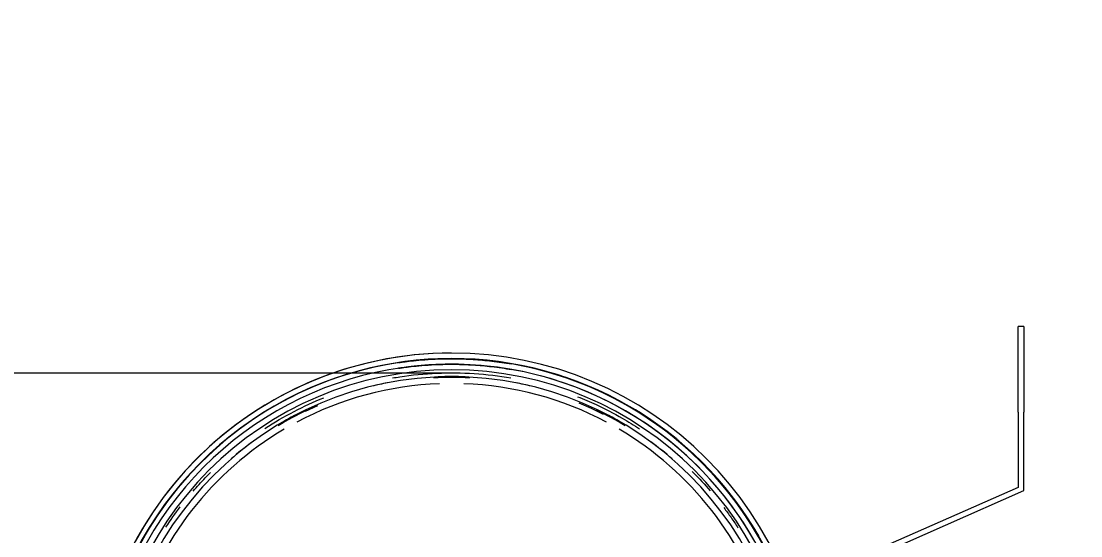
# Model space of a CAD drawing. Header units: millimetres. Extents: x 175047 to 362619, y -19363 to 158900.
# Drawn here: x 180716.2 to 180870.5, y 152787.6 to 152862.5 of the extents above; entities that cross this region are included whole.
import ezdxf

# ---------------------------------------------------------------- set-up
doc = ezdxf.new("R2010")
doc.units = ezdxf.units.MM
doc.linetypes.add('1_Čerchovaná 1_0mm', pattern=[2.4, 1.2, -0.6, 0, -0.6])
doc.layers.add('A-ANNO-DIMS', color=7, linetype='Continuous', lineweight=9)
doc.layers.add('A-ANNO-DIMS-150', color=7, linetype='Continuous', lineweight=9)
doc.layers.add('A-GENM-1', color=251, linetype='Continuous', lineweight=9, true_color=0x646464)
doc.layers.add('A-GENM-2', color=251, linetype='1_Čerchovaná 1_0mm', lineweight=9, true_color=0x646464)
doc.styles.add('Arial', font='arial.ttf', dxfattribs={"width": 0.7, "height": 300})
doc.dimstyles.new('Vnitřní_-_průhledné_1', dxfattribs={"dimscale": 304.8, "dimtxt": 306.07782, "dimasz": 0.639764, "dimexe": 0.492126, "dimexo": 0.0625, "dimgap": 0.098425, "dimtad": 1, "dimdec": 0, "dimrnd": 5, "dimzin": 0, "dimdsep": 46, "dimtxsty": 'Arial', "dimblk1": 'OBLIQUE', "dimblk2": 'OBLIQUE', "dimsah": 1, "dimcen": 0.09, "dimdle": 0.492126, "dimazin": 0, "dimtfac": 1, "dimtdec": 4, "dimtix": 1, "dimtmove": 0, "dimatfit": 3, "dimfxl": 0.492126, "dimfxlon": 1, "dimtvp": 1, "dimtolj": 1, "dimtzin": 0, "dimarcsym": 2})

# ---------------------------------------------------------------- blocks, each defined once
blk = doc.blocks.new('Construction_Roof-Accessories_Lindab_Round- - Lindab Round Downpipe System 150_100 High Build Polyester 001 Antique White-815879-VÝKOP')
at = {"layer": 'A-GENM-1'}
for p, q in [((180862.18, 152818.08), (180861.38, 152818.08)), ((180861.38, 152805.58), (180861.38, 152818.08)), ((180862.18, 152818.08), (180861.38, 152818.08)), ((180861.38, 152805.58), (180861.38, 152818.08)), ((180862.18, 152818.08), (180862.18, 152805.58)), ((180862.18, 152818.08), (180862.18, 152805.58)), ((180757.61, 152805.73), (180759.38, 152806.55)), ((180861.38, 152805.58), (180861.38, 152794.65)), ((180861.38, 152805.58), (180861.38, 152794.65)), ((180862.18, 152794.18), (180862.18, 152805.58)), ((180862.18, 152794.18), (180862.18, 152805.58)), ((180861.38, 152794.65), (180829.07, 152780.44)), ((180829.44, 152779.73), (180862.18, 152794.18))]:
    blk.add_line(p, q, dxfattribs=at)
at = {"layer": 'A-GENM-1', "flags": 128}
for points in [[(180714.73, 152811.34), (180718.74, 152811.34), (180722.67, 152811.34), (180726.51, 152811.34), (180730.26, 152811.34), (180733.91, 152811.34), (180737.45, 152811.34), (180740.88, 152811.34), (180744.19, 152811.34), (180747.38, 152811.34), (180750.44, 152811.34), (180753.37, 152811.34), (180756.16, 152811.34), (180758.81, 152811.34), (180761.31, 152811.34), (180763.66, 152811.34), (180765.86, 152811.34), (180767.9, 152811.34), (180769.78, 152811.34), (180771.49, 152811.34), (180773.04, 152811.34), (180774.42, 152811.34), (180775.63, 152811.34), (180776.67, 152811.34), (180777.53, 152811.34), (180778.21, 152811.34), (180778.72, 152811.34), (180778.94, 152811.34)], [(180797.41, 152806.96), (180799.2, 152806.18), (180800.96, 152805.33)]]:
    blk.add_lwpolyline(points, dxfattribs=at)
at = {"layer": 'A-GENM-1'}
for centre, radius, start, end in [((180778.88, 152761.78), 52.43, 90, 184.5455), ((180778.88, 152761.78), 52.43, 0, 180), ((180778.88, 152761.78), 51.61, 0, 180), ((180778.8, 152761.78), 51.6, 16.3681, 157.3931), ((180778.8, 152761.78), 51.6, 16.3681, 157.3931), ((180778.88, 152761.78), 51.63, 90, 150), ((180778.88, 152761.78), 52.43, 270, 90), ((180778.88, 152761.78), 51.63, 30, 90), ((180778.88, 152761.78), 50, 0, 180), ((180778.8, 152761.78), 50.8, 16.3681, 157.3931), ((180778.8, 152761.78), 50.8, 16.3681, 157.3931), ((180778.8, 152761.78), 51.6, 21.7567, 80.1575), ((180778.8, 152761.78), 51.6, 21.7567, 80.1575), ((180778.8, 152761.78), 50.8, 22.1204, 80.0009), ((180778.8, 152761.78), 50.8, 22.1204, 80.0009), ((180778.88, 152761.78), 49, 0, 180), ((180778.88, 152761.78), 48.88, 86.9023, 93.0976), ((180778.88, 152761.78), 49, 87.7216, 92.2784), ((180778.88, 152761.78), 48, 92.0959, 117.9864), ((180778.88, 152761.78), 49, 101.0371, 103.7217), ((180778.88, 152761.78), 48, 62.0136, 87.9041), ((180778.88, 152761.78), 49, 76.2783, 78.9629), ((180778.88, 152761.78), 48.88, 115.5179, 121.1484), ((180778.88, 152761.78), 48.88, 58.8514, 64.4825), ((180778.88, 152761.78), 49, 117.5616, 120), ((180778.88, 152761.78), 49, 60, 62.4384), ((180778.88, 152761.78), 48, 120.5528, 163.6067), ((180778.88, 152761.78), 48, 16.3933, 59.4472), ((180778.88, 152761.78), 49, 126.2666, 130.9637), ((180778.88, 152761.78), 49, 49.0363, 53.7334)]:
    blk.add_arc(centre, radius, start, end, dxfattribs=at)
for points, knots in [([(180787.62, 152812.62), (180786.64, 152812.79), (180784.71, 152813.07), (180781.99, 152813.3), (180779.35, 152813.4), (180776.98, 152813.36), (180774.93, 152813.25), (180773.26, 152813.09), (180772.05, 152812.94), (180771.22, 152812.82), (180771.02, 152812.79), (180771.55, 152812.87), (180772.67, 152813.02), (180773.87, 152813.15), (180774.97, 152813.24), (180776.21, 152813.32), (180778, 152813.39), (180781.71, 152813.38), (180785.16, 152813.05), (180787.62, 152812.62)], [0, 0, 0, 0, 0.055556, 0.111111, 0.166667, 0.222222, 0.277778, 0.333333, 0.388889, 0.444444, 0.513889, 0.583333, 0.652778, 0.6875, 0.722222, 0.756944, 0.791667, 0.861111, 1, 1, 1, 1]), ([(180787.62, 152812.62), (180786.64, 152812.79), (180784.71, 152813.07), (180781.99, 152813.3), (180779.35, 152813.4), (180776.98, 152813.36), (180774.93, 152813.25), (180773.26, 152813.09), (180772.05, 152812.94), (180771.22, 152812.82), (180771.02, 152812.79), (180771.55, 152812.87), (180772.67, 152813.02), (180773.87, 152813.15), (180774.97, 152813.24), (180776.21, 152813.32), (180778, 152813.39), (180781.71, 152813.38), (180785.16, 152813.05), (180787.62, 152812.62)], [0, 0, 0, 0, 0.055556, 0.111111, 0.166667, 0.222222, 0.277778, 0.333333, 0.388889, 0.444444, 0.513889, 0.583333, 0.652778, 0.6875, 0.722222, 0.756944, 0.791667, 0.861111, 1, 1, 1, 1]), ([(180787.62, 152811.81), (180786.64, 152811.98), (180784.71, 152812.26), (180781.99, 152812.5), (180779.35, 152812.6), (180776.97, 152812.56), (180774.93, 152812.44), (180773.26, 152812.28), (180772.05, 152812.13), (180771.22, 152812.01), (180771.02, 152811.98), (180771.55, 152812.06), (180772.67, 152812.21), (180773.87, 152812.34), (180774.97, 152812.44), (180776.22, 152812.52), (180778.01, 152812.59), (180781.72, 152812.58), (180785.16, 152812.24), (180787.62, 152811.81)], [0, 0, 0, 0, 0.055556, 0.111111, 0.166667, 0.222222, 0.277778, 0.333333, 0.388889, 0.444444, 0.513889, 0.583333, 0.652778, 0.6875, 0.722222, 0.756944, 0.791667, 0.861111, 1, 1, 1, 1]), ([(180787.62, 152811.81), (180786.64, 152811.98), (180784.71, 152812.26), (180781.99, 152812.5), (180779.35, 152812.6), (180776.97, 152812.56), (180774.93, 152812.44), (180773.26, 152812.28), (180772.05, 152812.13), (180771.22, 152812.01), (180771.02, 152811.98), (180771.55, 152812.06), (180772.67, 152812.21), (180773.87, 152812.34), (180774.97, 152812.44), (180776.22, 152812.52), (180778.01, 152812.59), (180781.72, 152812.58), (180785.16, 152812.24), (180787.62, 152811.81)], [0, 0, 0, 0, 0.055556, 0.111111, 0.166667, 0.222222, 0.277778, 0.333333, 0.388889, 0.444444, 0.513889, 0.583333, 0.652778, 0.6875, 0.722222, 0.756944, 0.791667, 0.861111, 1, 1, 1, 1]), ([(180770.28, 152810.58), (180770.63, 152810.64), (180772.74, 152810.99), (180776.7, 152811.37), (180782.2, 152811.32), (180785.76, 152810.9), (180787.52, 152810.6)], [-0.5555556, -0.5555556, -0.5555556, -0.5555556, -0.5486111, -0.5138889, -0.4791667, -0.4444444, -0.4444444, -0.4444444, -0.4444444]), ([(180751.68, 152803.22), (180753.06, 152804.13), (180755.81, 152805.74), (180758.79, 152807.1), (180760.27, 152807.7)], [-0.68488336, -0.68488336, -0.68488336, -0.68488336, -0.65277778, -0.62237318, -0.62237318, -0.62237318, -0.62237318]), ([(180797.21, 152807.85), (180798.12, 152807.49), (180800.36, 152806.53), (180803.37, 152804.99), (180805.42, 152803.72), (180806.25, 152803.17)], [-0.37981497, -0.37981497, -0.37981497, -0.37981497, -0.36111111, -0.33333333, -0.3141746, -0.3141746, -0.3141746, -0.3141746]), ([(180741.23, 152794.11), (180741.8, 152794.77), (180742.64, 152795.68), (180743.52, 152796.57), (180743.78, 152796.83)], [-0.77392887, -0.77392887, -0.77392887, -0.77392887, -0.75694444, -0.74976799, -0.74976799, -0.74976799, -0.74976799]), ([(180813.9, 152796.96), (180813.95, 152796.91), (180814.87, 152796.01), (180815.74, 152795.07), (180816.53, 152794.16)], [-0.25128068, -0.25128068, -0.25128068, -0.25128068, -0.25, -0.22649128, -0.22649128, -0.22649128, -0.22649128]), ([(180818.51, 152791.71), (180818.87, 152791.23), (180819.57, 152790.26), (180820.24, 152789.27), (180820.57, 152788.76)], [-0.20605355, -0.20605355, -0.20605355, -0.20605355, -0.19444444, -0.18297907, -0.18297907, -0.18297907, -0.18297907])]:
    blk.add_open_spline(points, degree=3, knots=knots, dxfattribs=at)
blk.add_open_spline([(180737.28, 152788.86), (180737.94, 152789.87), (180738.64, 152790.86), (180739.36, 152791.81)], degree=3, dxfattribs=at)
blk = doc.blocks.new('DIMBLOCK63-VÝKOP')
at = {"layer": 'A-ANNO-DIMS-150'}
for p, q in [((180468.19, 152950.87), (180468.19, 153100.87)), ((181968.19, 152950.87), (181968.19, 153100.87)), ((181968.19, 152950.87), (180468.19, 152950.87)), ((180468.19, 152950.87), (180468.19, 152800.87)), ((181968.19, 152950.87), (181968.19, 152800.87))]:
    blk.add_line(p, q, dxfattribs=at)
at = {"layer": 'A-ANNO-DIMS-150', "lineweight": 18}
for p, q in [((180468.19, 152950.87), (180565.69, 153048.37)), ((181968.19, 152950.87), (182065.69, 153048.37)), ((180468.19, 152950.87), (180370.69, 152853.37)), ((181968.19, 152950.87), (181870.69, 152853.37))]:
    blk.add_line(p, q, dxfattribs=at)
at = {"layer": 'A-ANNO-DIMS-150', "color": 0, "insert": (180897.99, 153370.33), "char_height": 300, "width": 768.4908, "attachment_point": 1, "line_spacing_factor": 0.941778, "style": 'Arial'}
blk.add_mtext('1500', dxfattribs=at)
blk = doc.blocks.new('_Oblique')
at = {"color": 0, "linetype": 'ByBlock', "lineweight": -2}
blk.add_line((-0.5, -0.5), (0.5, 0.5), dxfattribs=at)

msp = doc.modelspace()

# ---------------------------------------------------------------- block references
at = {"layer": 'A-GENM-2'}
msp.add_blockref('Construction_Roof-Accessories_Lindab_Round- - Lindab Round Downpipe System 150_100 High Build Polyester 001 Antique White-815879-VÝKOP', (0, 0), dxfattribs=at)

# ---------------------------------------------------------------- dimensions: what is measured, and where the dimension line sits
at = {"layer": 'A-ANNO-DIMS'}
dim = msp.add_linear_dim(base=(180468.19, 152950.87), p1=(181968.19, 152800.87), p2=(180468.19, 152800.87), dimstyle='Vnitřní_-_průhledné_1', override={"dimpost": '<>', "dimfxl": 1500}, dxfattribs=at)
dim.commit()
dim.dimension.update_dxf_attribs({"geometry": 'DIMBLOCK63-VÝKOP', "text_midpoint": (181218.19, 153134.04)})

doc.saveas('drawing.dxf')
